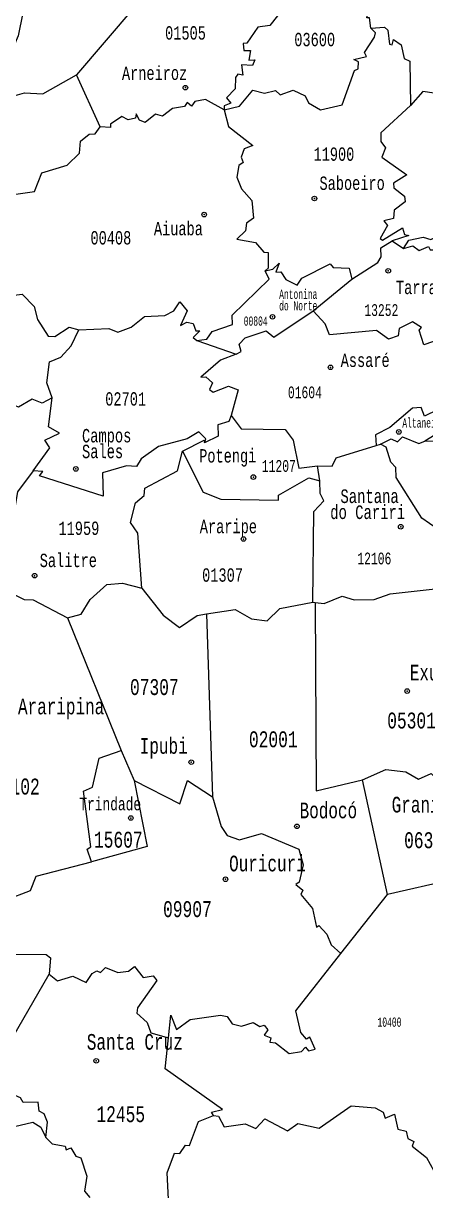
# Model space of a CAD drawing. Header units: millimetres. Extents: x 9851 to 10267, y 23387 to 23778.
# Drawn here: x 10185.96 to 10193.87, y 23639.84 to 23662.82 of the extents above; entities that cross this region are included whole.
import ezdxf
from ezdxf.enums import TextEntityAlignment as Align

# ---------------------------------------------------------------- set-up
doc = ezdxf.new("R2010")
doc.units = ezdxf.units.MM
doc.layers.add('3', color=7, linetype='Continuous')
doc.styles.add('MONOTXT', font='MONOTXT', dxfattribs={"height": 0.2})

# ---------------------------------------------------------------- blocks, each defined once
blk = doc.blocks.new('SEDE')
at = {"layer": '3', "color": 7, "linetype": 'Continuous'}
blk.add_circle((0, 0), 0.00451, dxfattribs=at)

msp = doc.modelspace()

# ---------------------------------------------------------------- linework, layer by layer
at = {"color": 7, "linetype": 'Continuous'}
for p, q in [((10187.472, 23660.785), (10187.007, 23661.806)), ((10193.212, 23658.543), (10193.44, 23658.39)), ((10191.66, 23657.162), (10192.419, 23657.785)), ((10189.372, 23656.58), (10190.144, 23656.31)), ((10192.9, 23654.507), (10192.984, 23654.533)), ((10191.793, 23653.811), (10191.746, 23654.112)), ((10191.652, 23651.425), (10191.698, 23651.417)), ((10189.561, 23651.198), (10189.681, 23647.589)), ((10186.83, 23651.114), (10187.883, 23648.503)), ((10187.883, 23648.503), (10188.14, 23647.916)), ((10193.125, 23645.667), (10192.628, 23647.924)), ((10195.011, 23646.099), (10193.125, 23645.667)), ((10192.208, 23644.505), (10193.125, 23645.667))]:
    msp.add_line(p, q, dxfattribs=at)
for points in [[(10183.607, 23664.392), (10183.884, 23664.671), (10184.402, 23664.773), (10184.61, 23664.899), (10184.822, 23664.812), (10185.099, 23664.806), (10185.208, 23664.709), (10185.467, 23664.857), (10185.872, 23664.965), (10186.013, 23664.825), (10186.088, 23664.578), (10186.239, 23664.46), (10185.859, 23662.576), (10185.71, 23662.235), (10185.409, 23662.006), (10185.116, 23661.892), (10185.122, 23661.52), (10184.967, 23661.356), (10185.005, 23661.205), (10185.295, 23661.374), (10185.471, 23661.311), (10185.984, 23661.456), (10186.343, 23661.433), (10187.007, 23661.806)], [(10191.258, 23663.829), (10190.717, 23663.741), (10190.581, 23663.835), (10189.677, 23663.624), (10189.418, 23663.696), (10188.936, 23663.369), (10188.759, 23663.365), (10188.655, 23663.462), (10188.401, 23663.445), (10188.195, 23663.306), (10188.133, 23663.128), (10187.007, 23661.806)], [(10191.857, 23663.811), (10191.425, 23663.7), (10190.986, 23663.158), (10190.962, 23662.973), (10190.807, 23662.782), (10190.571, 23662.746), (10190.354, 23662.431), (10190.284, 23662.428), (10190.297, 23662.291), (10190.43, 23662.288), (10190.394, 23662.099), (10190.512, 23662.106), (10190.465, 23661.993), (10190.254, 23662.003), (10190.277, 23661.801), (10190.18, 23661.821), (10190.133, 23661.757), (10190.124, 23661.533), (10189.954, 23661.356), (10190.038, 23661.253), (10189.912, 23661.198), (10189.909, 23661.118)], [(10192.793, 23662.729), (10192.767, 23662.93), (10192.715, 23662.933), (10192.781, 23663.241), (10192.663, 23663.426), (10192.538, 23663.518), (10192.333, 23663.512), (10192.241, 23663.603), (10192.138, 23663.543), (10191.817, 23663.66), (10191.857, 23663.811)], [(10189.909, 23661.118), (10190.211, 23661.192), (10190.474, 23661.506), (10190.705, 23661.45), (10190.917, 23661.499), (10191.009, 23661.414), (10191.265, 23661.505), (10191.502, 23661.394), (10191.569, 23661.257), (10191.808, 23661.122), (10192.228, 23661.219), (10192.473, 23661.897), (10192.544, 23661.924), (10192.551, 23662.068), (10192.463, 23662.108), (10192.71, 23662.171), (10192.668, 23662.252), (10192.867, 23662.551), (10192.884, 23662.636), (10192.793, 23662.729)], [(10192.793, 23662.729), (10193.066, 23662.745), (10193.131, 23662.687), (10193.16, 23662.412), (10193.213, 23662.4), (10193.24, 23662.502), (10193.389, 23662.398), (10193.449, 23662.132), (10193.565, 23662.077), (10193.576, 23661.206)], [(10196.158, 23661.545), (10196.071, 23661.555), (10196.005, 23661.428), (10195.845, 23661.531), (10195.531, 23661.412), (10195.467, 23661.477), (10195.515, 23661.534), (10195.34, 23661.602), (10195.151, 23661.474), (10194.849, 23661.724), (10194.698, 23661.569), (10194.492, 23661.61), (10194.22, 23661.422), (10193.819, 23661.478), (10193.576, 23661.206)], [(10189.909, 23661.118), (10189.544, 23661.321), (10189.333, 23661.287), (10189.266, 23661.195), (10189.179, 23661.267), (10189.13, 23661.184), (10188.891, 23661.148), (10188.696, 23660.998), (10188.561, 23661.034), (10188.357, 23660.87), (10188.241, 23660.919), (10188.176, 23661.042), (10188.167, 23660.956), (10188.02, 23660.92), (10187.894, 23660.989), (10187.674, 23660.84), (10187.673, 23660.769), (10187.472, 23660.785)], [(10189.909, 23661.118), (10189.994, 23660.79), (10190.473, 23660.42), (10190.302, 23660.353), (10190.241, 23660.187), (10190.283, 23660.083), (10190.198, 23660.021), (10190.158, 23659.792), (10190.248, 23659.567), (10190.451, 23659.335), (10190.489, 23658.988), (10190.347, 23658.886), (10190.33, 23658.74), (10190.162, 23658.573), (10190.527, 23658.507), (10190.688, 23658.32), (10190.776, 23658.311), (10190.774, 23658.005), (10190.715, 23657.95)], [(10193.576, 23661.206), (10192.989, 23660.669), (10192.995, 23660.497), (10193.085, 23660.373), (10193.013, 23660.19), (10193.505, 23659.842), (10193.243, 23659.677), (10193.246, 23659.584), (10193.457, 23659.417), (10193.47, 23659.305), (10193.253, 23659.145), (10193.24, 23658.979), (10193.048, 23658.933), (10193.12, 23658.843), (10192.977, 23658.588), (10193.022, 23658.554), (10193.417, 23658.797), (10193.458, 23658.668), (10193.544, 23658.643), (10193.212, 23658.543)], [(10183.377, 23658.68), (10184.207, 23658.665), (10184.62, 23658.736), (10184.747, 23658.849), (10184.857, 23659.205), (10184.971, 23659.316), (10185.315, 23659.305), (10185.486, 23659.416), (10186.178, 23659.513), (10186.321, 23659.882), (10186.819, 23660.03), (10187.065, 23660.268), (10187.081, 23660.505), (10187.256, 23660.64), (10187.369, 23660.645), (10187.472, 23660.785)], [(10193.44, 23658.39), (10193.542, 23658.554), (10193.828, 23658.612), (10193.975, 23658.566), (10194.768, 23658.949), (10194.748, 23659.008), (10195.365, 23659.197), (10195.587, 23659.382), (10195.635, 23659.547), (10195.856, 23659.687), (10196.135, 23659.708), (10196.207, 23659.85), (10196.438, 23659.988), (10196.504, 23660.153), (10196.741, 23660.158)], [(10183.377, 23658.68), (10183.31, 23658.272), (10183.537, 23658.074), (10183.934, 23657.988), (10184.272, 23658.019), (10184.479, 23657.769), (10185.204, 23657.583), (10185.511, 23657.437), (10185.937, 23657.493), (10186.17, 23657.244), (10186.237, 23656.994), (10186.449, 23656.664), (10186.581, 23656.659), (10186.86, 23656.841), (10187.051, 23656.786)], [(10192.419, 23657.785), (10192.93, 23658.112), (10193, 23658.226), (10192.989, 23658.403), (10193.212, 23658.543)], [(10193.44, 23658.39), (10193.62, 23658.44), (10193.749, 23658.35), (10193.931, 23658.428), (10193.962, 23658.361), (10194.111, 23658.365), (10194.273, 23657.942), (10194.296, 23657.624), (10194.363, 23657.566), (10194.328, 23657.388), (10194.379, 23657.338), (10194.701, 23657.419), (10194.65, 23657.313), (10194.753, 23657.23), (10194.595, 23656.898), (10194.692, 23656.889)], [(10190.715, 23657.95), (10190.87, 23657.98), (10190.992, 23658.1), (10190.924, 23657.924), (10191.024, 23657.928), (10191.122, 23657.778), (10191.344, 23657.669), (10191.438, 23657.804), (10191.995, 23658.09), (10192.055, 23658.016), (10192.372, 23658.001), (10192.419, 23657.785)], [(10189.372, 23656.58), (10189.57, 23656.603), (10189.675, 23656.752), (10190.077, 23656.89), (10190.064, 23657.076), (10190.797, 23657.783), (10190.715, 23657.95)], [(10187.051, 23656.786), (10187.638, 23656.813), (10187.821, 23656.743), (10188.082, 23656.841), (10188.342, 23657.047), (10188.744, 23657.069), (10188.919, 23657.159), (10189.036, 23657.339), (10189.18, 23657.161), (10189.053, 23656.875), (10189.174, 23656.939), (10189.301, 23656.912), (10189.352, 23656.771), (10189.43, 23656.767), (10189.303, 23656.637), (10189.372, 23656.58)], [(10190.144, 23656.31), (10190.245, 23656.361), (10190.203, 23656.502), (10190.322, 23656.627), (10190.735, 23656.766), (10190.887, 23656.646), (10191.66, 23657.162)], [(10194.262, 23656.529), (10194.161, 23656.605), (10193.836, 23656.49), (10193.749, 23656.783), (10193.79, 23656.833), (10193.613, 23656.946), (10193.352, 23656.814), (10193.335, 23656.671), (10193.141, 23656.601), (10192.904, 23656.776), (10191.981, 23656.689), (10191.896, 23656.907), (10191.66, 23657.162)], [(10186.527, 23655.45), (10186.424, 23655.743), (10186.474, 23656.158), (10186.695, 23656.252), (10186.9, 23656.47), (10187.051, 23656.786)], [(10190.144, 23656.31), (10189.836, 23656.188), (10189.45, 23655.858), (10189.549, 23655.86), (10189.678, 23655.744), (10189.622, 23655.613), (10189.696, 23655.557), (10189.998, 23655.675), (10190.186, 23655.609), (10190.047, 23655.101)], [(10186.527, 23655.45), (10186.33, 23655.345), (10186.132, 23655.422), (10185.866, 23655.265), (10185.569, 23655.394), (10185.35, 23655.375), (10185.216, 23655.28), (10184.75, 23655.253), (10184.685, 23655.025), (10184.469, 23654.835), (10184.01, 23654.661), (10183.833, 23654.502), (10183.445, 23654.686), (10183.348, 23654.65)], [(10186.15, 23654.009), (10186.479, 23654.462), (10186.382, 23654.617), (10186.669, 23654.751), (10186.453, 23654.878), (10186.527, 23655.45)], [(10194.352, 23655.329), (10193.852, 23655.089), (10193.787, 23655.261), (10193.618, 23655.246), (10193.17, 23654.862), (10192.886, 23654.72), (10192.9, 23654.507)], [(10194.352, 23655.329), (10194.689, 23655.105), (10193.859, 23654.597)], [(10190.047, 23655.101), (10190.001, 23654.98), (10189.788, 23654.916), (10189.791, 23654.696), (10189.522, 23654.563)], [(10190.047, 23655.101), (10190.247, 23654.838), (10191.108, 23654.823), (10191.269, 23654.613), (10191.381, 23654.061), (10191.746, 23654.112)], [(10189.522, 23654.563), (10189.547, 23654.64), (10189.411, 23654.78), (10189.185, 23654.639), (10188.615, 23654.49), (10188.274, 23654.248), (10188.188, 23654.093), (10187.989, 23654.109), (10187.515, 23653.973), (10187.528, 23653.513), (10186.279, 23653.91), (10186.342, 23653.995), (10186.15, 23654.009)], [(10189.088, 23654.399), (10189.514, 23654.614), (10189.522, 23654.563)], [(10192.984, 23654.533), (10193.196, 23654.64), (10193.323, 23654.579), (10193.42, 23654.683), (10193.742, 23654.551), (10193.859, 23654.597)], [(10193.859, 23654.597), (10194.262, 23654.609), (10194.935, 23654.508)], [(10188.287, 23651.7), (10188.212, 23652.786), (10188.068, 23652.994), (10188.163, 23653.383), (10188.335, 23653.526), (10188.351, 23653.671), (10188.992, 23654.012), (10189.088, 23654.399)], [(10189.088, 23654.399), (10189.499, 23653.592), (10189.845, 23653.453), (10190.977, 23653.432), (10190.976, 23653.531), (10191.574, 23653.874), (10191.793, 23653.811)], [(10191.746, 23654.112), (10192.035, 23654.106), (10192.116, 23654.266), (10192.9, 23654.507)], [(10194.712, 23652.684), (10194.102, 23652.87), (10193.796, 23653.078), (10193.293, 23653.88), (10193.29, 23654.079), (10193.189, 23654.179), (10193.094, 23654.479), (10192.984, 23654.533)], [(10186.15, 23654.009), (10185.841, 23653.597), (10185.673, 23652.579)], [(10191.652, 23651.425), (10191.671, 23653.207), (10191.873, 23653.423), (10191.796, 23653.564), (10191.793, 23653.811)], [(10185.585, 23651.673), (10185.976, 23651.475), (10186.155, 23651.469), (10186.83, 23651.114)], [(10186.83, 23651.114), (10187.098, 23651.19), (10187.274, 23651.48), (10187.601, 23651.774), (10187.908, 23651.798), (10188.287, 23651.7)], [(10188.287, 23651.7), (10188.713, 23651.171), (10189.032, 23650.926), (10189.379, 23651.164), (10189.561, 23651.198)], [(10191.698, 23651.417), (10191.875, 23651.399), (10192.232, 23651.546), (10192.469, 23651.473), (10192.863, 23651.477), (10193.178, 23651.587), (10194.122, 23651.695), (10194.267, 23651.56), (10194.714, 23651.413)], [(10189.561, 23651.198), (10190.127, 23651.28), (10190.45, 23651.094), (10190.757, 23651.056), (10191.005, 23651.303), (10191.652, 23651.425)], [(10191.698, 23651.417), (10191.717, 23647.712), (10192.628, 23647.924)], [(10187.299, 23646.31), (10187.215, 23646.558), (10187.288, 23646.604), (10187.143, 23647.701), (10187.318, 23647.782), (10187.453, 23648.354), (10187.883, 23648.503)], [(10188.14, 23647.916), (10188.397, 23646.615), (10187.299, 23646.31)], [(10188.14, 23647.916), (10189.035, 23647.451), (10189.19, 23647.91), (10189.681, 23647.589)], [(10192.628, 23647.924), (10193.088, 23648.131), (10193.482, 23648.082), (10193.735, 23647.939), (10193.98, 23648.048), (10194.238, 23647.797), (10194.591, 23647.757)], [(10189.681, 23647.589), (10189.85, 23647.008), (10189.967, 23646.827), (10190.212, 23646.745), (10190.644, 23646.867), (10191.376, 23646.559), (10191.465, 23646.255), (10191.387, 23645.912), (10191.317, 23645.862), (10191.458, 23645.755), (10191.416, 23645.665), (10191.646, 23645.394), (10191.723, 23645.022), (10191.771, 23645.056), (10191.932, 23644.89), (10192.018, 23644.675), (10192.208, 23644.505)], [(10185.291, 23645.303), (10185.478, 23645.369), (10185.62, 23645.561), (10186.099, 23645.744), (10186.212, 23646.029), (10187.299, 23646.31)], [(10184.998, 23644.493), (10186.408, 23644.487), (10186.494, 23644.423), (10186.465, 23644.102)], [(10188.815, 23642.846), (10188.863, 23643.29), (10188.975, 23643.007), (10189.24, 23643.205), (10189.835, 23643.292), (10189.967, 23643.268), (10190.069, 23643.12), (10190.25, 23643.077), (10190.48, 23643.144), (10190.61, 23643.066), (10190.697, 23643.092), (10190.77, 23643.002), (10190.695, 23642.899), (10190.826, 23642.847), (10190.809, 23642.758), (10190.921, 23642.748), (10191.186, 23642.54), (10191.43, 23642.575), (10191.511, 23642.659), (10191.567, 23642.592), (10191.702, 23642.625), (10191.596, 23642.859), (10191.53, 23642.82), (10191.416, 23642.952), (10191.322, 23643.379), (10192.208, 23644.505)], [(10186.465, 23644.102), (10186.632, 23643.966), (10186.934, 23644.058), (10187.192, 23643.933), (10187.312, 23644.112), (10187.403, 23644.168), (10187.474, 23644.129), (10187.575, 23644.23), (10187.82, 23644.134), (10188.025, 23644.159), (10188.143, 23644.248), (10188.317, 23644.034), (10188.514, 23644.063), (10188.585, 23643.972), (10188.204, 23643.436), (10188.194, 23643.332), (10188.395, 23643.145), (10188.468, 23642.946), (10188.815, 23642.846)], [(10186.403, 23640.88), (10186.436, 23641.183), (10186.369, 23641.351), (10186.268, 23641.403), (10186.252, 23641.578), (10185.958, 23641.573), (10185.906, 23641.665), (10185.5, 23641.844), (10185.355, 23641.839), (10185.229, 23641.958), (10186.465, 23644.102)], [(10189.697, 23641.316), (10189.662, 23641.384), (10189.88, 23641.432), (10188.749, 23642.234), (10188.815, 23642.846)], [(10182.955, 23641.834), (10183.104, 23641.766), (10183.179, 23641.403), (10183.327, 23641.422), (10183.591, 23641.288), (10183.711, 23641.321), (10183.886, 23641.218), (10183.975, 23641.05), (10184.115, 23641.106), (10184.167, 23641.002), (10184.296, 23640.985), (10184.538, 23641.121), (10184.641, 23641.075), (10184.771, 23641.157), (10184.833, 23641.112), (10185.022, 23641.164), (10185.356, 23640.955), (10185.43, 23640.988), (10185.465, 23641.13), (10185.787, 23641.099), (10186.144, 23641.185), (10186.304, 23641.087), (10186.403, 23640.88)], [(10189.697, 23641.316), (10189.798, 23641.305), (10189.912, 23641.091), (10190.324, 23641.153), (10190.53, 23641.06), (10190.713, 23641.252), (10191.153, 23641.015), (10191.36, 23641.156), (10191.782, 23641.069), (10192.41, 23641.504), (10192.88, 23641.466), (10193.035, 23641.381), (10193.08, 23641.261), (10193.263, 23641.341), (10193.324, 23641.044), (10193.49, 23641.008), (10193.524, 23640.866), (10193.643, 23640.802), (10193.61, 23640.709), (10193.889, 23640.487), (10194.035, 23640.228)], [(10188.815, 23639.669), (10188.786, 23640.186), (10188.931, 23640.574), (10189.038, 23640.569), (10189.148, 23640.73), (10189.225, 23640.727), (10189.406, 23641.2), (10189.697, 23641.316)], [(10186.403, 23640.88), (10186.526, 23640.759), (10186.782, 23640.711), (10186.802, 23640.637), (10186.893, 23640.676), (10186.994, 23640.512), (10187.088, 23640.485), (10187.206, 23640.123), (10187.164, 23639.829), (10187.27, 23639.7)]]:
    msp.add_lwpolyline(points, dxfattribs=at)
for p in [(10189.147, 23661.557), (10191.685, 23659.374), (10189.516, 23659.057), (10193.138, 23657.949), (10190.86, 23657.043), (10192.002, 23656.049), (10193.347, 23654.777), (10186.991, 23654.049), (10190.485, 23653.888), (10193.383, 23652.91), (10190.291, 23652.668), (10186.18, 23651.946), (10193.51, 23649.674), (10189.263, 23648.274), (10188.074, 23647.174), (10191.341, 23647.01), (10189.935, 23645.968), (10187.394, 23642.393)]:
    msp.add_point(p, dxfattribs=at)

# ---------------------------------------------------------------- block references
at = {"color": 7, "linetype": 'Continuous', "zscale": 10}
for p, xscale, yscale, rotation in [((10189.147, 23661.557), 9.9999830631723, 9.9999830631723, 0.7131886350175892), ((10191.685, 23659.374), 9.999976873645508, 9.999976873645508, 0.7521458411335065), ((10189.516, 23659.057), 10, 10, 0.7590821710679929), ((10193.138, 23657.949), 10, 10, 0.7782939766888975), ((10190.86, 23657.043), 9.999987562091105, 9.999987562091105, 0.7961718902071808), ((10192.002, 23656.049), 9.999985501555102, 9.999985501555102, 0.8143165933755823), ((10193.347, 23654.777), 10, 10, 0.8380636106426287), ((10186.991, 23654.049), 9.999980245316106, 9.999980245316106, 0.8490053579862133), ((10190.485, 23653.888), 10, 10, 0.8538073191811351), ((10193.383, 23652.91), 10, 10, 0.8730191084772333), ((10190.291, 23652.668), 10, 10, 0.8759536183759259), ((10186.18, 23651.946), 9.999982248173342, 9.999982248173342, 0.885028013638755), ((10193.51, 23649.674), 10.00002134929156, 10.00002134929156, 0.932788506422301), ((10189.263, 23648.274), 9.999985695086124, 9.999985695086124, 0.9528049244173178), ((10188.074, 23647.174), 9.999989137335627, 9.999989137335627, 0.9698825207983253), ((10191.341, 23647.01), 10.00001367627174, 10.00001367627174, 0.9781522707939876), ((10189.935, 23645.968), 10.00001520359032, 10.00001520359032, 0.9941627516148335), ((10187.394, 23642.393), 10, 10, 1.048868015161393)]:
    msp.add_blockref('SEDE', p, dxfattribs=dict(at, xscale=xscale, yscale=yscale, rotation=rotation))

# ---------------------------------------------------------------- texts
at = {"color": 7, "linetype": 'Continuous', "style": 'MONOTXT'}
for s, height, rotation, width, p in [('01505', 0.2627, 360, 0.705883, (10189.149, 23662.635)), ('11900', 0.2628, 0, 0.705879, (10192.069, 23660.248)), ('00408', 0.2629, 360, 0.70588, (10187.681, 23658.6)), ('13252', 0.232, 0, 0.666667, (10193.002, 23657.176)), ('02701', 0.263, 0, 0.705883, (10187.972, 23655.427)), ('01604', 0.2321, 0, 0.666671, (10191.498, 23655.556)), ('11207', 0.2322, 0, 0.666667, (10190.985, 23654.107)), ('11959', 0.2632, 0, 0.705876, (10187.052, 23652.88)), ('12106', 0.2323, 0, 0.666667, (10192.864, 23652.285)), ('01307', 0.2632, 360, 0.705882, (10189.878, 23651.959)), ('07307', 0.3134, 360, 0.705885, (10188.536, 23649.753)), ('05301', 0.3135, 360, 0.705876, (10193.596, 23649.094)), ('02001', 0.3135, 360, 0.705882, (10190.876, 23648.724)), ('01102', 0.3136, 360, 0.705885, (10185.803, 23647.794)), ('15607', 0.3136, 0, 0.705878, (10187.827, 23646.747)), ('06309', 0.3136, 0, 0.705878, (10193.929, 23646.737)), ('09907', 0.3137, 360, 0.705877, (10189.187, 23645.38)), ('12455', 0.314, 0, 0.705894, (10187.875, 23641.342))]:
    msp.add_text(s, height=height, rotation=rotation, dxfattribs=dict(at, width=width)).set_placement(p, align=Align.MIDDLE)
for s, height, width, p in [('03600', 0.2627, 0.70588, (10191.691, 23662.504)), ('10400', 0.1815, 0.600009, (10193.162, 23643.154))]:
    msp.add_text(s, height=height, dxfattribs=dict(at, width=width)).set_placement(p, align=Align.MIDDLE)
for s, height, width, p in [('Arneiroz', 0.2627, 0.705883, (10189.183, 23661.709)), ('Potengi', 0.2631, 0.705887, (10190.543, 23654.175)), ('Ipubi', 0.3085, 0.705878, (10189.192, 23648.439))]:
    msp.add_text(s, height=height, dxfattribs=dict(at, width=width)).set_placement(p, align=Align.RIGHT)
for s, height, rotation, width, p in [('Saboeiro', 0.2628, 0, 0.705888, (10191.785, 23659.543)), ('Antonina ', 0.1808, 0.0524, 0.599997, (10190.992, 23657.397)), ('do Norte', 0.1808, 0.0524, 0.599997, (10190.992, 23657.17)), ('00804', 0.1809, 359.9998, 0.599997, (10190.295, 23656.869)), ('Assar%%233', 0.263, 359.9951, 0.705885, (10192.202, 23656.056)), ('Altaneira', 0.181, 359.9988, 0.6, (10193.415, 23654.863)), ('Campos ', 0.2649, 359.9955, 0.705877, (10187.113, 23654.571)), ('Sales', 0.2649, 359.9955, 0.705877, (10187.113, 23654.26)), ('Araripe', 0.2632, 0, 0.705886, (10189.43, 23652.783)), ('Salitre', 0.2632, 360, 0.705883, (10186.281, 23652.115)), ('Exu', 0.3084, 0, 0.705886, (10193.561, 23649.884)), ('Araripina', 0.3085, 0, 0.705886, (10185.854, 23649.216)), ('Ouricuri', 0.3087, 360, 0.705881, (10190.007, 23646.124)), ('Santa Cruz', 0.309, 0, 0.705881, (10187.208, 23642.611))]:
    msp.add_text(s, height=height, rotation=rotation, dxfattribs=dict(at, width=width)).set_placement(p)
for s, height, width, p in [('Aiuaba', 0.2629, 0.705876, (10189.491, 23658.912)), ('Granito', 0.3086, 0.70588, (10194.525, 23647.591))]:
    msp.add_text(s, height=height, rotation=360, dxfattribs=dict(at, width=width)).set_placement(p, align=Align.TOP_RIGHT)
at = {"color": 7, "linetype": 'Continuous', "style": 'MONOTXT', "width": 0.705877}
msp.add_text('Tarrafas', height=0.2629, rotation=360, dxfattribs=at).set_placement((10193.29, 23657.754), align=Align.TOP_LEFT)
at = {"color": 7, "linetype": 'Continuous', "style": 'MONOTXT'}
for s, height, rotation, width, p in [('Santana ', 0.2682, 359.9925, 0.705878, (10193.508, 23653.376)), ('do Cariri', 0.2682, 359.9925, 0.705878, (10193.471, 23653.062)), ('Trindade', 0.2489, 360, 0.705886, (10188.276, 23647.326))]:
    msp.add_text(s, height=height, rotation=rotation, dxfattribs=dict(at, width=width)).set_placement(p, align=Align.RIGHT)
at = {"color": 7, "linetype": 'Continuous', "style": 'MONOTXT', "width": 0.705879}
msp.add_text('Bodoc%%243', height=0.3086, dxfattribs=at).set_placement((10191.394, 23647.169))

doc.saveas('drawing.dxf')
